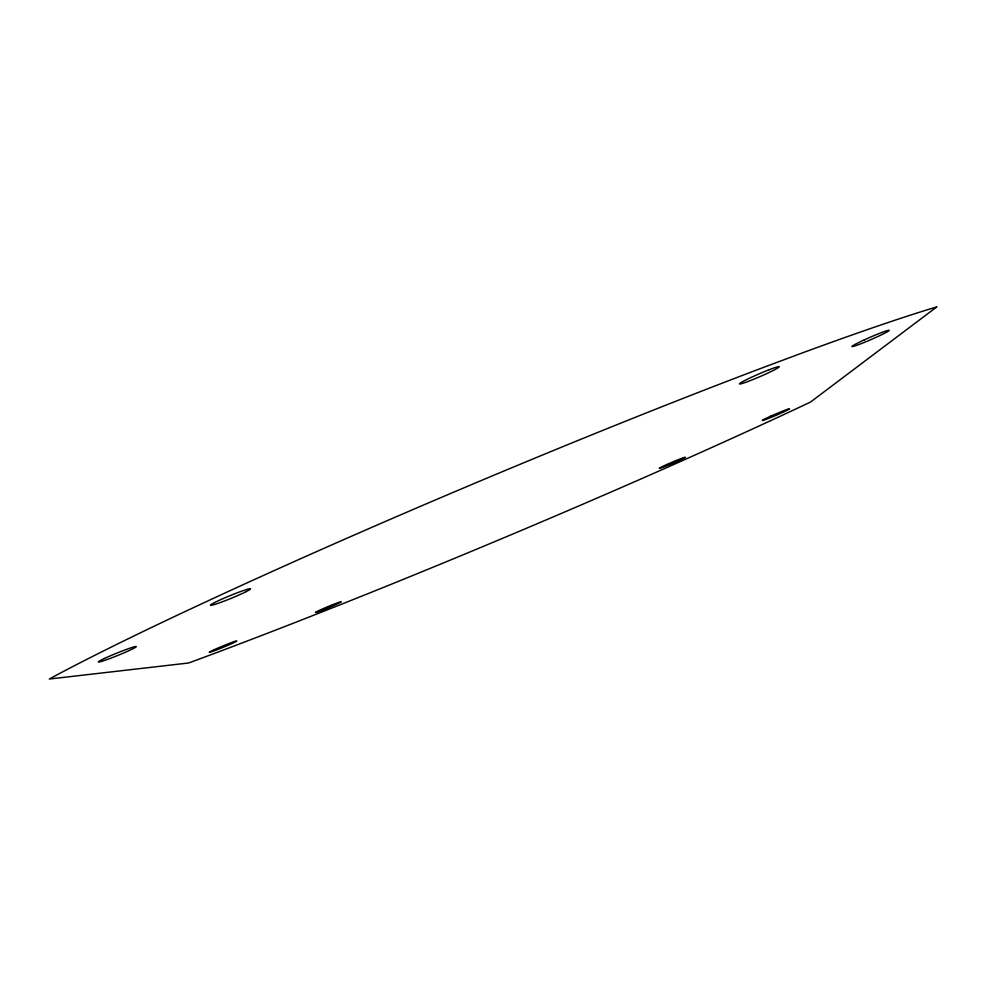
<?xml version="1.0" encoding="UTF-8"?>
<svg xmlns="http://www.w3.org/2000/svg" width="986" height="986" viewBox="0 0 986 986"><rect width="100%" height="100%" fill="white"/><g stroke="black" fill="none" stroke-linecap="round" stroke-linejoin="round"><path stroke-width="1.48" d="M936.7 306.966L810.529 402.054L800.299 406.873A548.524 30.776 -22.8 0 1 691.112 456.752L668.101 466.994A548.524 30.776 -22.8 0 1 333.564 607.376L310.257 616.583A548.524 30.776 -22.8 0 1 199.123 659.129L188.659 662.986L49.3 679.034L58.297 674.165A548.524 30.776 -22.8 0 1 185.984 611.123L218.806 595.84A548.524 30.776 -22.8 0 1 765.728 366.57L798.672 354.282A548.524 30.776 -22.8 0 1 927.518 309.715L936.7 306.966M246.217 591.612L245.403 592.019A21.643 1.454 -22.3 0 1 215.835 604.073A21.643 1.454 -22.3 0 1 218.202 600.794L219.237 600.326A21.643 1.454 -22.3 0 1 245.194 589.985A21.643 1.454 -22.3 0 1 246.217 591.612M104.491 658.451L101.287 660.016A20.447 1.257 -22.1 0 0 103.271 660.854A20.447 1.257 -22.1 0 0 125.912 652.017L129.955 650.181A20.447 1.257 -22.1 0 0 131.335 647.703A20.447 1.257 -22.1 0 0 104.491 658.451M864.426 339.813L860.051 341.871A20.349 1.245 -23.5 0 0 852.939 346.505A20.349 1.245 -23.5 0 0 871.821 339.233L876.554 337.113A20.349 1.245 -23.5 0 0 888.226 330.335A20.349 1.245 -23.5 0 0 864.426 339.813M214.344 649.626L211.879 650.772A14.864 0.678 -22.4 0 0 212.372 651.475A14.864 0.678 -22.4 0 0 228.604 645.004L231.648 643.648A14.864 0.678 -22.4 0 0 233.719 641.763A14.864 0.678 -22.4 0 0 214.344 649.626M770.805 416.141L767.7 417.559A14.79 0.678 -23.2 0 0 763.3 420.307A14.79 0.678 -23.2 0 0 777.51 414.687L780.937 413.183A14.79 0.678 -23.2 0 0 788.541 408.968A14.79 0.678 -23.2 0 0 770.805 416.141M666.77 464.529L663.923 465.823A14.026 0.616 -23 0 0 660.595 468.042A14.026 0.616 -23 0 0 674.51 462.52L677.702 461.115A14.026 0.616 -23 0 0 683.964 457.553A14.026 0.616 -23 0 0 666.77 464.529M326.341 608.621L323.1 609.915A14.063 0.629 -22.6 0 1 316.543 611.739A14.063 0.629 -22.6 0 1 333.761 604.258L336.657 603.161A14.063 0.629 -22.6 0 1 340.232 602.471A14.063 0.629 -22.6 0 1 326.341 608.621M769.129 369.75L768.02 370.181A21.593 1.442 -23.4 0 0 743.05 381.434A21.593 1.442 -23.4 0 0 745.786 382.297L746.71 381.964A21.593 1.442 -23.4 0 0 775.699 369.183A21.593 1.442 -23.4 0 0 769.129 369.75"/></g></svg>
